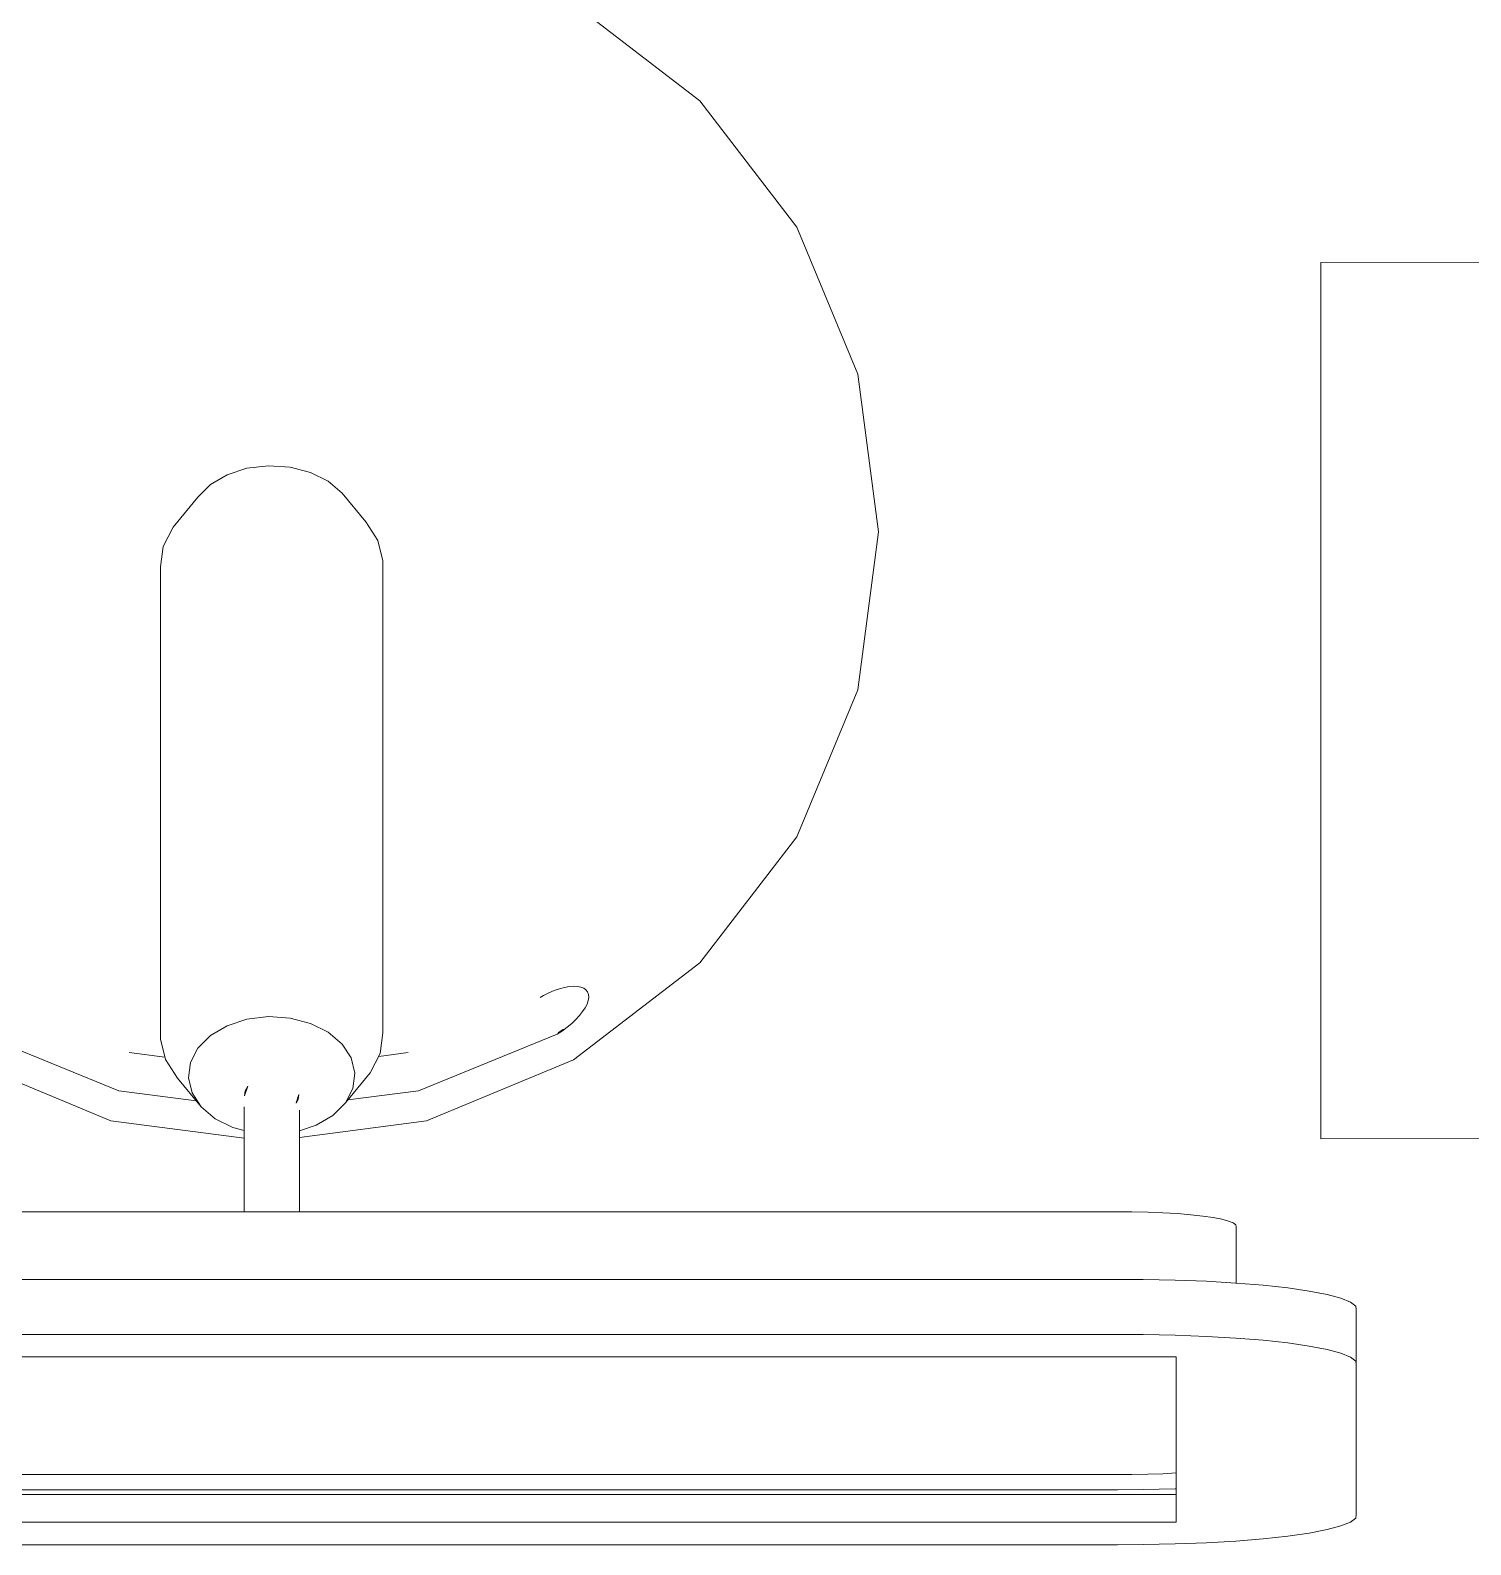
# Model space of a CAD drawing. Header units: millimetres. Extents: x 1 to 121, y 0 to 90.
# Drawn here: x 33.3778 to 33.7064, y 61.8185 to 62.1641 of the extents above; entities that cross this region are included whole.
import ezdxf

# ---------------------------------------------------------------- set-up
doc = ezdxf.new("R2010")
doc.units = ezdxf.units.MM
doc.layers.add('Equipamiento SR', color=23, linetype='Continuous', lineweight=0)

# ---------------------------------------------------------------- blocks, each defined once
blk = doc.blocks.new('A$C4B1E532D')
at = {"layer": 'Equipamiento SR'}
for p, q in [((0.3148270351736357, 0.4919165728433086), (0.3139380093186048, 0.4897189305988263)), ((0.3157455342751803, 0.4931104971400941), (0.3148270351736357, 0.4919165728433086)), ((0.3164763349501811, 0.4932418937123089), (0.3157455342751803, 0.4931104971400941)), ((0.3164763349501811, 0.4932418937123089), (0.3290335409893999, 0.4932418937123089)), ((0.3273842412128545, 0.4919165728433086), (0.3264952153580509, 0.4897189305988263)), ((0.328302740314399, 0.4931104971400941), (0.3273842412128545, 0.4919165728433086)), ((0.3290335409893999, 0.4932418937123089), (0.328302740314399, 0.4931104971400941)), ((0.3633893666930419, 0.4932418937123089), (0.3290335409893999, 0.4932418937123089)), ((0.3633893666930419, 0.4932418937123089), (0.3641201673680428, 0.4931104971400941)), ((0.3641201673680428, 0.4931104971400941), (0.3650386664695873, 0.4919165728433086)), ((0.3650386664695873, 0.4919165728433086), (0.3659276923243908, 0.4897189305988263)), ((0.3139380093186048, 0.4897189305988263), (0.3130955347770907, 0.4865597868178497)), ((0.3264952153580509, 0.4897189305988263), (0.3256527408163095, 0.4865597868178497)), ((0.3659276923243908, 0.4897189305988263), (0.3667701668661323, 0.4865597868178497)), ((0.3130955347770907, 0.4865597868178497), (0.3123157953706652, 0.4824998282246611)), ((0.3256527408163095, 0.4865597868178497), (0.3248730014101113, 0.4824998282246611)), ((0.3667701668661323, 0.4865597868178497), (0.3675499062723304, 0.4824998282246611)), ((0.3123157953706652, 0.4824998282246611), (0.3116137697881243, 0.477617046074954)), ((0.3248730014101113, 0.4824998282246611), (0.3241709758275704, 0.477617046074954)), ((0.3675499062723304, 0.4824998282246611), (0.3682519318548714, 0.477617046074954)), ((0.3116137697881243, 0.477617046074954), (0.3110029438459208, 0.4720052379533968)), ((0.3241709758275704, 0.477617046074954), (0.3235601498853669, 0.4720052379533968)), ((0.3682519318548714, 0.477617046074954), (0.3688627577970749, 0.4720052379533968)), ((0.3110029438459208, 0.4720052379533968), (0.3105006060115159, 0.4658403737120693)), ((0.3235601498853669, 0.4720052379533968), (0.3230522574673671, 0.4657722059359344)), ((0.3688627577970749, 0.4720052379533968), (0.3693706502150746, 0.4657722059359344)), ((0.2963424066014397, 0.4641028905561484), (0.2959310966677151, 0.4625605445802989)), ((0.2967764436522486, 0.4651758156605297), (0.2963424066014397, 0.4641028905561484)), ((0.2972248700270086, 0.4657587091477922), (0.2967764436522486, 0.4651758156605297)), ((0.2976790715157733, 0.4658403737120693), (0.2972248700270086, 0.4657587091477922)), ((0.2976790715157733, 0.4658403737120693), (0.3105006060115159, 0.4658403737120693)), ((0.310495051427921, 0.4657722059359344), (0.310099849078739, 0.459037685724013)), ((0.3105006060115159, 0.4658403737120693), (0.310495051427921, 0.4657722059359344)), ((0.3230522574673671, 0.4657722059359344), (0.3226570551179577, 0.459037685724013)), ((0.3693706502150746, 0.4657722059359344), (0.369765852564484, 0.459037685724013)), ((0.2955504150594663, 0.460578405990816), (0.2952076746186378, 0.4581945514018457)), ((0.2959310966677151, 0.4625605445802989), (0.2955504150594663, 0.460578405990816)), ((0.2952076746186378, 0.4581945514018457), (0.2949094593429038, 0.4554547743377384)), ((0.310099849078739, 0.459037685724013), (0.3098249285818895, 0.4519310465411195)), ((0.3226570551179577, 0.459037685724013), (0.3223821346211082, 0.4519310465411195)), ((0.369765852564484, 0.459037685724013), (0.3700407730611062, 0.4519310465411195)), ((0.2949094593429038, 0.4554547743377384), (0.2946614979072422, 0.4524117055456713)), ((0.2946614979072422, 0.4524117055456713), (0.2944685536175768, 0.4491238019654133)), ((0.3098249285818895, 0.4519310465411195), (0.309675571123222, 0.444588805964429)), ((0.3223821346211082, 0.4519310465411195), (0.3222327771624407, 0.444588805964429)), ((0.3273581498912392, 0.4521396137124043), (0.3273581498912392, 0.04111681371244913)), ((0.3538271558228701, 0.4521396137124043), (0.3273581498912392, 0.4521396137124043)), ((0.354004132927372, 0.4491238019654133), (0.3538271558228701, 0.4521396137124043)), ((0.3574754985963011, 0.4521396137124043), (0.3538271558228701, 0.4521396137124043)), ((0.3574754985963011, 0.4521396137124043), (0.3574835670218874, 0.4519310465411195)), ((0.3587861547713658, 0.4521396137124043), (0.3574754985963011, 0.4521396137124043)), ((0.3574835670218874, 0.4519310465411195), (0.3576329244805549, 0.444588805964429)), ((0.3650647577909751, 0.4521396137124043), (0.3587861547713658, 0.4521396137124043)), ((0.3587861547713658, 0.4521396137124043), (0.3587861547713658, 0.04111681371244913)), ((0.3650647577909751, 0.4521396137124043), (0.3650647577909751, 0.04111681371244913)), ((0.3700407730611062, 0.4519310465411195), (0.370190130520001, 0.444588805964429)), ((0.2944685536175768, 0.4491238019654133), (0.2943343329074253, 0.4456542237807639)), ((0.3541383536375236, 0.4456542237807639), (0.354004132927372, 0.4491238019654133)), ((0.2943343329074253, 0.4456542237807639), (0.2942614141383331, 0.4420696211190602)), ((0.309675571123222, 0.444588805964429), (0.309659133683823, 0.4387469773118369)), ((0.3222327771624407, 0.444588805964429), (0.3222163397232691, 0.4387469773118369)), ((0.3542112724063884, 0.4420696211190602), (0.3541383536375236, 0.4456542237807639)), ((0.3576329244805549, 0.444588805964429), (0.3576493619199539, 0.4387469773118369)), ((0.370190130520001, 0.444588805964429), (0.3702065679591726, 0.4387469773118369)), ((0.2942614141383331, 0.4420696211190602), (0.2942511980703841, 0.4384388537122845)), ((0.3542214884745647, 0.4384388537122845), (0.3542112724063884, 0.4420696211190602)), ((0.2942511980703841, 0.4384388537122845), (0.2942511980703841, 0.2521229823318549)), ((0.309659133683823, 0.4387469773118369), (0.309659133683823, 0.05450945011256181)), ((0.3222163397232691, 0.4387469773118369), (0.3222163397232691, 0.05450945011256181)), ((0.3542214884745647, 0.05481757371211415), (0.3542214884745647, 0.4384388537122845)), ((0.3576493619199539, 0.4387469773118369), (0.3576493619199539, 0.05450945011256181)), ((0.3702065679591726, 0.4387469773118369), (0.3702065679591726, 0.05450945011256181)), ((0.1030902042888613, 0.3795027205705424), (0.1390925607278461, 0.3842425207148494)), ((0.1390925607278461, 0.3842425207148494), (0.1750949171670584, 0.3795027205705424)), ((0.06954134894445474, 0.3656063296847947), (0.1030902042888613, 0.3795027205705424)), ((0.1750949171670584, 0.3795027205705424), (0.2086437725114649, 0.3656063296847947)), ((0.04073229374435527, 0.3435003641315575), (0.06954134894445474, 0.3656063296847947)), ((0.2086437725114649, 0.3656063296847947), (0.2374528277115644, 0.3435003641315575)), ((0.01862632819089072, 0.3146913089312307), (0.04073229374435527, 0.3435003641315575)), ((0.259558793265029, 0.3146913089312307), (0.2374528277115644, 0.3435003641315575)), ((0.244069360142845, 0.3178680321415754), (0.2446454567647436, 0.3180752513903258)), ((0.2446454567647436, 0.3180752513903258), (0.2453072415172812, 0.3181232910600897)), ((0.2453072415172812, 0.3181232910600897), (0.2460433910802351, 0.3180113291791145)), ((0.2460433910802351, 0.3180113291791145), (0.2468413097305131, 0.3177412814461036)), ((0.2427592419316227, 0.3146590059313326), (0.2427936625801124, 0.3155575339264374)), ((0.2428427830729163, 0.3136597512643107), (0.2427592419316227, 0.3146590059313326)), ((0.2427936625801124, 0.3155575339264374), (0.2429454560714532, 0.3163399611866566)), ((0.2429454560714532, 0.3163399611866566), (0.2432120251766321, 0.3169929001641663)), ((0.2432120251766321, 0.3169929001641663), (0.2435888088247395, 0.3175051788929864)), ((0.2435888088247395, 0.3175051788929864), (0.244069360142845, 0.3178680321415754)), ((0.2468413097305131, 0.3177412814461036), (0.2476873448582921, 0.3173177684524831)), ((0.2476873448582921, 0.3173177684524831), (0.2485670205684585, 0.3167480366236646)), ((0.2485670205684585, 0.3167480366236646), (0.2494652853653463, 0.3160418342285425)), ((0.2494652853653463, 0.3160418342285425), (0.2503667696895775, 0.3152112445858961)), ((0.2503667696895775, 0.3152112445858961), (0.251256048894362, 0.3142704793153257)), ((0.259558793265029, 0.3146913089312307), (0.2734551841507766, 0.2811424535870515)), ((0.2430428565914156, 0.312576867450332), (0.2428427830729163, 0.3136597512643107)), ((0.2433560391743015, 0.3114288829310112), (0.2430428565914156, 0.312576867450332)), ((0.2437769721804273, 0.3102354400397758), (0.2433560391743015, 0.3114288829310112)), ((0.251256048894362, 0.3142704793153257), (0.2521179071656263, 0.3132356351706562)), ((0.2521179071656263, 0.3132356351706562), (0.2529375978696464, 0.3121244186231138)), ((0.252540937806458, 0.3123518651199788), (0.2534104292357426, 0.3111415493039544)), ((0.2529375978696464, 0.3121244186231138), (0.2537010958714347, 0.3109558428949981)), ((0.244298453329435, 0.3090169589158336), (0.2437769721804273, 0.3102354400397758)), ((0.2449115599341951, 0.3077942881090507), (0.244298453329435, 0.3090169589158336)), ((0.245316380653918, 0.3070910897189947), (0.2449115599341951, 0.3077942881090507)), ((0.2665975751482677, 0.279304962792537), (0.2537010958714347, 0.3109558428949981)), ((0.2734551841507766, 0.2811424535870515), (0.2772756700200318, 0.2521229823318549)), ((0.2579055950485838, 0.2769759537445111), (0.2587948154790922, 0.2702216540023414)), ((0.2687232318525332, 0.2631589971396693), (0.2665975751482677, 0.279304962792537)), ((0.13679400591937, 0.2672808640713242), (0.1410510783815937, 0.270059578868711)), ((0.1456716347201166, 0.2711854145881603), (0.1410510783815937, 0.270059578868711)), ((0.1456716347201166, 0.2711854145881603), (0.2534347081731596, 0.2711854145881603)), ((0.2581038651091205, 0.2705816473866776), (0.2534347081731596, 0.2711854145881603)), ((0.2625034273138738, 0.2682894230005672), (0.2581038651091205, 0.2705816473866776)), ((0.13679400591937, 0.2672808640713242), (0.1302321363454269, 0.2618656819026342)), ((0.2625034273138738, 0.2682894230005672), (0.2693767684142188, 0.2626199253963364)), ((0.2559557220403406, 0.2618656819026342), (0.2591393428594131, 0.2639437236456956)), ((0.2625947924636023, 0.2647856717375703), (0.2591393428594131, 0.2639437236456956)), ((0.2660865876729588, 0.2643341488073361), (0.2625947924636023, 0.2647856717375703)), ((0.2660865876729588, 0.2643341488073361), (0.2693767684142188, 0.2626199253963364)), ((0.1275373028092019, 0.2586931616196466), (0.1302321363454269, 0.2618656819026342)), ((0.2532608885041157, 0.2586931616196466), (0.2559557220403406, 0.2618656819026342)), ((0.2693767684142188, 0.2626199253963364), (0.2722411143073771, 0.2597598229967275)), ((0.2744844249133678, 0.2559487528614568), (0.2722411143073771, 0.2597598229967275)), ((0.1255149050076909, 0.2546423648099676), (0.1275373028092019, 0.2586931616196466)), ((0.251238490702832, 0.2546423648099676), (0.2532608885041157, 0.2586931616196466)), ((0.2744844249133678, 0.2559487528614568), (0.2757330206651716, 0.2521229823318549)), ((0.124302766009265, 0.2499893465828222), (0.1255149050076909, 0.2546423648099676)), ((0.2500263517044061, 0.2499893465828222), (0.251238490702832, 0.2546423648099676)), ((0.1239834910833508, 0.2450512024406066), (0.124302766009265, 0.2499893465828222)), ((0.2500263517044061, 0.2499893465828222), (0.2497070767784919, 0.2450512024406066)), ((0.2693674624785274, 0.2513721345384852), (0.2674445768631415, 0.2519861860359356)), ((0.2685816486188344, 0.2518391516481984), (0.2674445768631415, 0.2519861860359356)), ((0.2694161027096982, 0.2514043911132262), (0.2685816486188344, 0.2518391516481984)), ((0.2710546874936028, 0.2521229823318549), (0.2757330206651716, 0.2521229823318549)), ((0.2757330206651716, 0.2521229823318549), (0.2772756700200318, 0.2521229823318549)), ((0.2772756700200318, 0.2521229823318549), (0.2942511980703841, 0.2521229823318549)), ((0.2942511980703841, 0.2521229823318549), (0.2942511980703841, 0.2395252201308153)), ((0.1239834910833508, 0.2450512024406066), (0.1245788382886133, 0.2401644587461647)), ((0.2497070767784919, 0.2450512024406066), (0.250302423983527, 0.2401644587461647)), ((0.1245788382886133, 0.2401644587461647), (0.1260482356966861, 0.2356621390067062)), ((0.250302423983527, 0.2401644587461647), (0.2517718213915998, 0.2356621390067062)), ((0.2677919255626477, 0.2396247058322274), (0.265583435992454, 0.2403299616816525)), ((0.265583435992454, 0.2403299616816525), (0.2666548538071822, 0.2397717402204194)), ((0.2666548538071822, 0.2397717402204194), (0.2677919255626477, 0.2396247058322274)), ((0.2756837893954582, 0.2395252201308153), (0.2702835872088656, 0.2395252201308153)), ((0.277455771711999, 0.2395252201308153), (0.2734551841507766, 0.209137740708627)), ((0.2750177556021356, 0.2369685270586501), (0.2756837893954582, 0.2395252201308153)), ((0.277455771711999, 0.2395252201308153), (0.2756837893954582, 0.2395252201308153)), ((0.2942511980703841, 0.2395252201308153), (0.277455771711999, 0.2395252201308153)), ((0.2942511980703841, 0.2395252201308153), (0.2942511980703841, 0.05481757371211415)), ((0.1260482356966861, 0.2356621390067062), (0.1282915463024494, 0.2318510688714355)), ((0.2517718213915998, 0.2356621390067062), (0.2540151319973631, 0.2318510688714355)), ((0.2729953578008519, 0.2329177302489711), (0.2750177556021356, 0.2369685270586501)), ((0.1282915463024494, 0.2318510688714355), (0.1311558921956077, 0.2289909664722813)), ((0.2540151319973631, 0.2318510688714355), (0.2568794778905215, 0.2289909664722813)), ((0.270300524264627, 0.2297452099655288), (0.2729953578008519, 0.2329177302489711)), ((0.1380292332959527, 0.2233214688675957), (0.1311558921956077, 0.2289909664722813)), ((0.2568794778905215, 0.2289909664722813), (0.2601696586317814, 0.2272767430612816)), ((0.270300524264627, 0.2297452099655288), (0.2637386546904565, 0.2243300277972935)), ((0.2689185426255847, 0.228604729765209), (0.2665975751482677, 0.2109752315031415)), ((0.2671169034455545, 0.2276671682229221), (0.270300524264627, 0.2297452099655288)), ((0.2601696586317814, 0.2272767430612816), (0.2636614538411379, 0.2268252201310474)), ((0.2636614538411379, 0.2268252201310474), (0.2671169034455545, 0.2276671682229221)), ((0.142428795500706, 0.2210292444814854), (0.1380292332959527, 0.2233214688675957)), ((0.2548610258897099, 0.2204254772800027), (0.2594815822282328, 0.2215513129999067)), ((0.2579055950485838, 0.2133042405511674), (0.258975095558668, 0.2214279034487276)), ((0.2594815822282328, 0.2215513129999067), (0.2637386546904565, 0.2243300277972935)), ((0.1470979524368943, 0.2204254772800027), (0.142428795500706, 0.2210292444814854)), ((0.1470979524368943, 0.2204254772800027), (0.2548610258897099, 0.2204254772800027)), ((0.2665975751482677, 0.2109752315031415), (0.2537010958714347, 0.1793243514011351)), ((0.2734551841507766, 0.209137740708627), (0.259558793265029, 0.1755888853644478))]:
    blk.add_line(p, q, dxfattribs=at)

msp = doc.modelspace()

# ---------------------------------------------------------------- linework, layer by layer
at = {"layer": 'Equipamiento SR', "extrusion": (-0.03756015096949575, 0.004809775982189688, 0.9992827933643958), "elevation": -0.9689227859452368}
msp.add_lwpolyline([(-65.92312738576908, 25.78942067548309), (-65.88499347849005, 25.49185420372616), (-65.68661583065284, 25.51727680857677), (-65.72474973793092, 25.81484328033893)], close=True, dxfattribs=at)

# ---------------------------------------------------------------- block references
at = {"layer": 'Equipamiento SR', "rotation": 270}
msp.add_blockref('A$C4B1E532D', (33.1870480749601, 62.18868832700147), dxfattribs=at)

doc.saveas('drawing.dxf')
